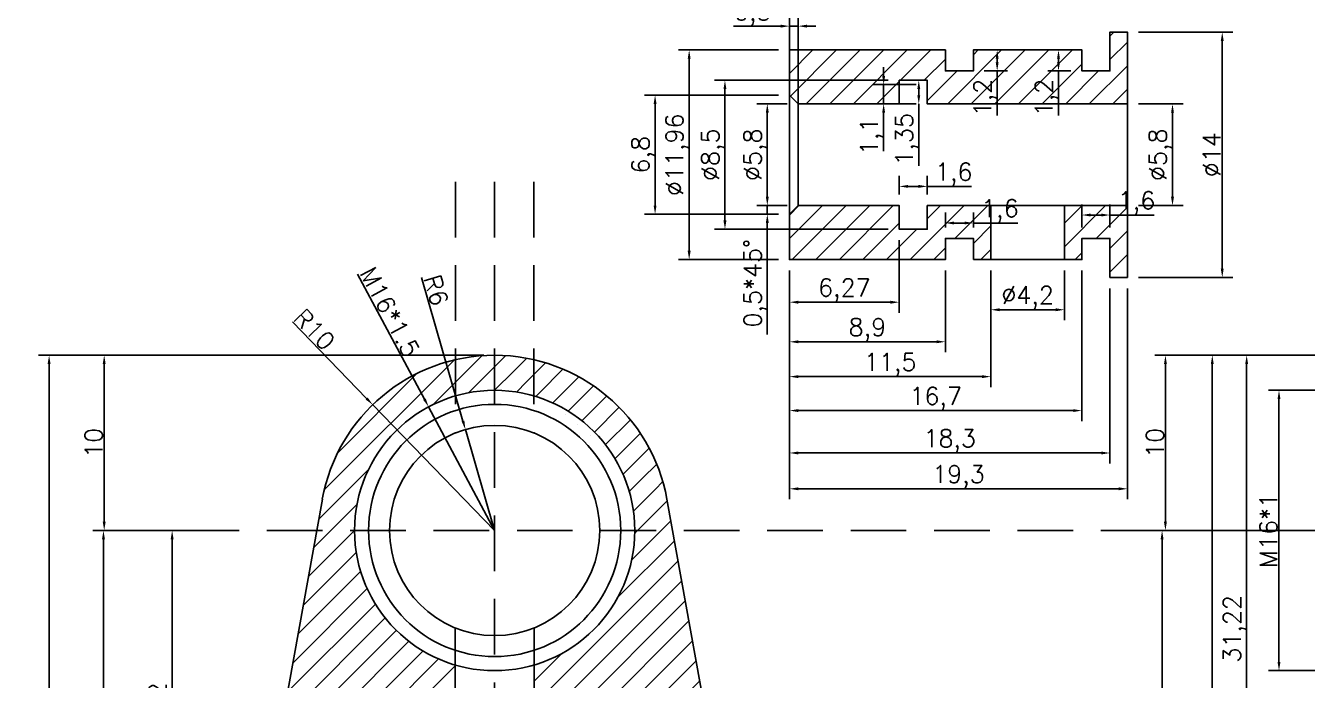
# Model space of a CAD drawing. Header units: millimetres. Extents: x 6817 to 10425, y -2870 to -164.
# Drawn here: x 9613.2 to 9686.4, y -303.3 to -265.9 of the extents above; entities that cross this region are included whole.
import ezdxf

# ---------------------------------------------------------------- set-up
doc = ezdxf.new("R2010")
doc.units = ezdxf.units.MM
doc.linetypes.add('HIDDEN', pattern=[9.525, 6.35, -3.175])
doc.layers.add('图层2', color=108, linetype='Continuous')
doc.styles.get("Standard").update_dxf_attribs({"font": 'txt', "bigfont": 'gbcbig.shx'})
doc.dimstyles.new('ISO-25', dxfattribs={"dimtxt": 1, "dimasz": 0.5, "dimexe": 0.6, "dimexo": 0.625, "dimgap": 0.1, "dimtad": 1, "dimtxsty": 'Standard', "dimcen": 2.5, "dimadec": 0, "dimazin": 0, "dimtfac": 1, "dimtmove": 0, "dimatfit": 3, "dimfxl": 1, "dimarcsym": 0})

# ---------------------------------------------------------------- blocks, each defined once
blk = doc.blocks.new('*D1262')
at = {"layer": 'Defpoints', "color": 0, "linetype": 'ByBlock', "transparency": 16777216}
for p in [(9633.051, -287.535), (9640.015, -294.712)]:
    blk.add_point(p, dxfattribs=at)
at = {"layer": '图层2', "color": 0, "linetype": 'ByBlock', "lineweight": -2, "transparency": 16777216}
for p, q in [((9628.467, -282.812), (9632.703, -287.177)), ((9640.015, -294.712), (9633.051, -287.535))]:
    blk.add_line(p, q, dxfattribs=at)
at = {"layer": '图层2', "color": 0, "linetype": 'ByBlock', "transparency": 16777216}
blk.add_solid([(9632.763, -287.119), (9632.643, -287.235), (9633.051, -287.535)], dxfattribs=at)
at = {"layer": '图层2', "color": 0, "linetype": 'ByBlock', "transparency": 16777216, "insert": (9629.722, -283.243), "char_height": 1, "attachment_point": 5, "rotation": 314.14126}
blk.add_mtext('R10', dxfattribs=at)
blk = doc.blocks.new('*D759')
at = {"layer": 'Defpoints', "color": 0, "linetype": 'ByBlock', "transparency": 16777216}
for p in [(9636.244, -287.656), (9640.015, -294.712)]:
    blk.add_point(p, dxfattribs=at)
at = {"layer": '图层2', "color": 0, "linetype": 'ByBlock', "lineweight": -2, "transparency": 16777216}
for p, q in [((9632.192, -280.077), (9636.008, -287.215)), ((9640.015, -294.712), (9636.244, -287.656))]:
    blk.add_line(p, q, dxfattribs=at)
at = {"layer": '图层2', "color": 0, "linetype": 'ByBlock', "transparency": 16777216}
blk.add_solid([(9636.082, -287.176), (9635.935, -287.255), (9636.244, -287.656)], dxfattribs=at)
at = {"layer": '图层2', "color": 0, "linetype": 'ByBlock', "transparency": 16777216, "insert": (9634.026, -282.234), "char_height": 1, "attachment_point": 5, "rotation": 298.12572}
blk.add_mtext('M16*1.5', dxfattribs=at)
blk = doc.blocks.new('*D1263')
at = {"layer": 'Defpoints', "color": 0, "linetype": 'ByBlock', "transparency": 16777216}
for p in [(9638.345, -288.949), (9640.015, -294.712)]:
    blk.add_point(p, dxfattribs=at)
at = {"layer": '图层2', "color": 0, "linetype": 'ByBlock', "lineweight": -2, "transparency": 16777216}
for p, q in [((9635.831, -280.274), (9638.206, -288.469)), ((9640.015, -294.712), (9638.345, -288.949))]:
    blk.add_line(p, q, dxfattribs=at)
at = {"layer": '图层2', "color": 0, "linetype": 'ByBlock', "transparency": 16777216}
blk.add_solid([(9638.286, -288.445), (9638.126, -288.492), (9638.345, -288.949)], dxfattribs=at)
at = {"layer": '图层2', "color": 0, "linetype": 'ByBlock', "transparency": 16777216, "insert": (9636.667, -281.004), "char_height": 1, "attachment_point": 5, "rotation": 286.16298}
blk.add_mtext('R6', dxfattribs=at)
blk = doc.blocks.new('*D1268')
at = {"layer": 'Defpoints', "color": 0, "linetype": 'ByBlock', "transparency": 16777216}
for p in [(9621.599, -294.712), (9626.015, -294.712), (9626.015, -315.936)]:
    blk.add_point(p, dxfattribs=at)
at = {"layer": '图层2', "color": 0, "linetype": 'ByBlock', "lineweight": -2, "transparency": 16777216}
for p, q in [((9625.39, -294.712), (9620.999, -294.712)), ((9621.599, -315.436), (9621.599, -295.212)), ((9625.39, -315.936), (9620.999, -315.936))]:
    blk.add_line(p, q, dxfattribs=at)
at = {"layer": '图层2', "color": 0, "linetype": 'ByBlock', "transparency": 16777216}
for points in [[(9621.515, -295.212), (9621.682, -295.212), (9621.599, -294.712)], [(9621.515, -315.436), (9621.682, -315.436), (9621.599, -315.936)]]:
    blk.add_solid(points, dxfattribs=at)
at = {"layer": '图层2', "color": 0, "linetype": 'ByBlock', "transparency": 16777216, "insert": (9620.915, -305.324), "char_height": 1, "attachment_point": 5, "rotation": 90}
blk.add_mtext('21,22', dxfattribs=at)
blk = doc.blocks.new('*D761')
at = {"layer": 'Defpoints', "color": 0, "linetype": 'ByBlock', "transparency": 16777216}
for p in [(9625.39, -294.712), (9617.676, -334.936), (9625.39, -334.936)]:
    blk.add_point(p, dxfattribs=at)
at = {"layer": '图层2', "color": 0, "linetype": 'ByBlock', "lineweight": -2, "transparency": 16777216}
for p, q in [((9624.765, -294.712), (9617.076, -294.712)), ((9617.676, -295.212), (9617.676, -334.436)), ((9624.765, -334.936), (9617.076, -334.936))]:
    blk.add_line(p, q, dxfattribs=at)
at = {"layer": '图层2', "color": 0, "linetype": 'ByBlock', "transparency": 16777216}
for points in [[(9617.593, -295.212), (9617.759, -295.212), (9617.676, -294.712)], [(9617.593, -334.436), (9617.759, -334.436), (9617.676, -334.936)]]:
    blk.add_solid(points, dxfattribs=at)
at = {"layer": '图层2', "color": 0, "linetype": 'ByBlock', "transparency": 16777216, "insert": (9616.993, -314.824), "char_height": 1, "attachment_point": 5, "rotation": 90}
blk.add_mtext('40,22', dxfattribs=at)
blk = doc.blocks.new('*D1270')
at = {"layer": 'Defpoints', "color": 0, "linetype": 'ByBlock', "transparency": 16777216}
for p in [(9640.015, -284.712), (9617.718, -294.712), (9624.765, -294.712)]:
    blk.add_point(p, dxfattribs=at)
at = {"layer": '图层2', "color": 0, "linetype": 'ByBlock', "lineweight": -2, "transparency": 16777216}
for p, q in [((9639.39, -284.712), (9617.118, -284.712)), ((9617.718, -285.212), (9617.718, -294.212)), ((9624.14, -294.712), (9617.118, -294.712))]:
    blk.add_line(p, q, dxfattribs=at)
at = {"layer": '图层2', "color": 0, "linetype": 'ByBlock', "transparency": 16777216}
for points in [[(9617.634, -285.212), (9617.801, -285.212), (9617.718, -284.712)], [(9617.634, -294.212), (9617.801, -294.212), (9617.718, -294.712)]]:
    blk.add_solid(points, dxfattribs=at)
at = {"layer": '图层2', "color": 0, "linetype": 'ByBlock', "transparency": 16777216, "insert": (9617.118, -289.712), "char_height": 1, "attachment_point": 5, "rotation": 90}
blk.add_mtext('10', dxfattribs=at)
blk = doc.blocks.new('*D764')
at = {"layer": 'Defpoints', "color": 0, "linetype": 'ByBlock'}
for p in [(9689.545, -286.712), (9684.803, -302.712), (9688.645, -302.712)]:
    blk.add_point(p, dxfattribs=at)
at = {"layer": '图层2', "color": 0, "linetype": 'ByBlock', "lineweight": -2}
for p, q in [((9688.92, -286.712), (9684.203, -286.712)), ((9684.803, -287.212), (9684.803, -302.212)), ((9688.02, -302.712), (9684.203, -302.712))]:
    blk.add_line(p, q, dxfattribs=at)
at = {"layer": '图层2', "color": 0, "linetype": 'ByBlock'}
for points in [[(9684.72, -287.212), (9684.886, -287.212), (9684.803, -286.712)], [(9684.72, -302.212), (9684.886, -302.212), (9684.803, -302.712)]]:
    blk.add_solid(points, dxfattribs=at)
at = {"layer": '图层2', "color": 0, "linetype": 'ByBlock', "insert": (9684.203, -294.712), "char_height": 1, "attachment_point": 5, "rotation": 90}
blk.add_mtext('M16*1', dxfattribs=at)
blk = doc.blocks.new('*D1276')
at = {"layer": 'Defpoints', "color": 0, "linetype": 'ByBlock'}
for p in [(9689.545, -284.712), (9678.319, -294.712), (9687.89, -294.712)]:
    blk.add_point(p, dxfattribs=at)
at = {"layer": '图层2', "color": 0, "linetype": 'ByBlock', "lineweight": -2}
for p, q in [((9688.92, -284.712), (9677.719, -284.712)), ((9678.319, -285.212), (9678.319, -294.212)), ((9687.265, -294.712), (9677.719, -294.712))]:
    blk.add_line(p, q, dxfattribs=at)
at = {"layer": '图层2', "color": 0, "linetype": 'ByBlock'}
for points in [[(9678.235, -285.212), (9678.402, -285.212), (9678.319, -284.712)], [(9678.235, -294.212), (9678.402, -294.212), (9678.319, -294.712)]]:
    blk.add_solid(points, dxfattribs=at)
at = {"layer": '图层2', "color": 0, "linetype": 'ByBlock', "insert": (9677.719, -289.712), "char_height": 1, "attachment_point": 5, "rotation": 90}
blk.add_mtext('10', dxfattribs=at)
blk = doc.blocks.new('*D765')
at = {"layer": 'Defpoints', "color": 0, "linetype": 'ByBlock'}
for p in [(9689.545, -284.712), (9682.957, -315.936), (9691.12, -315.936)]:
    blk.add_point(p, dxfattribs=at)
at = {"layer": '图层2', "color": 0, "linetype": 'ByBlock', "lineweight": -2}
for p, q in [((9688.92, -284.712), (9682.357, -284.712)), ((9682.957, -285.212), (9682.957, -315.436)), ((9690.495, -315.936), (9682.357, -315.936))]:
    blk.add_line(p, q, dxfattribs=at)
at = {"layer": '图层2', "color": 0, "linetype": 'ByBlock'}
for points in [[(9682.874, -285.212), (9683.04, -285.212), (9682.957, -284.712)], [(9682.874, -315.436), (9683.04, -315.436), (9682.957, -315.936)]]:
    blk.add_solid(points, dxfattribs=at)
at = {"layer": '图层2', "color": 0, "linetype": 'ByBlock', "insert": (9682.274, -300.324), "char_height": 1, "attachment_point": 5, "rotation": 90}
blk.add_mtext('31,22', dxfattribs=at)
blk = doc.blocks.new('*D1277')
at = {"layer": 'Defpoints', "color": 0, "linetype": 'ByBlock'}
for p in [(9678.751, -294.712), (9678.126, -334.936), (9681.561, -334.936)]:
    blk.add_point(p, dxfattribs=at)
at = {"layer": '图层2', "color": 0, "linetype": 'ByBlock', "lineweight": -2}
for p, q in [((9678.126, -294.712), (9677.526, -294.712)), ((9678.126, -295.212), (9678.126, -334.436)), ((9680.936, -334.936), (9677.526, -334.936))]:
    blk.add_line(p, q, dxfattribs=at)
at = {"layer": '图层2', "color": 0, "linetype": 'ByBlock'}
for points in [[(9678.043, -295.212), (9678.21, -295.212), (9678.126, -294.712)], [(9678.043, -334.436), (9678.21, -334.436), (9678.126, -334.936)]]:
    blk.add_solid(points, dxfattribs=at)
at = {"layer": '图层2', "color": 0, "linetype": 'ByBlock', "insert": (9677.443, -314.824), "char_height": 1, "attachment_point": 5, "rotation": 90}
blk.add_mtext('40,22', dxfattribs=at)
blk = doc.blocks.new('*D1773')
at = {"layer": 'Defpoints', "color": 0, "linetype": 'ByBlock'}
for p in [(9657.351, -270.366), (9655.584, -276.166), (9657.351, -276.166)]:
    blk.add_point(p, dxfattribs=at)
at = {"layer": '图层2', "color": 0, "linetype": 'ByBlock', "lineweight": -2}
for p, q in [((9656.726, -270.366), (9654.984, -270.366)), ((9655.584, -270.866), (9655.584, -275.666)), ((9656.726, -276.166), (9654.984, -276.166))]:
    blk.add_line(p, q, dxfattribs=at)
at = {"layer": '图层2', "color": 0, "linetype": 'ByBlock'}
for points in [[(9655.501, -270.866), (9655.668, -270.866), (9655.584, -270.366)], [(9655.501, -275.666), (9655.668, -275.666), (9655.584, -276.166)]]:
    blk.add_solid(points, dxfattribs=at)
at = {"layer": '图层2', "color": 0, "linetype": 'ByBlock', "insert": (9654.901, -273.266), "char_height": 1, "attachment_point": 5, "rotation": 90}
blk.add_mtext('%%C5,8', dxfattribs=at)
blk = doc.blocks.new('*D1774')
at = {"layer": 'Defpoints', "color": 0, "linetype": 'ByBlock'}
for p in [(9657.351, -276.166), (9655.584, -276.666), (9656.851, -276.666)]:
    blk.add_point(p, dxfattribs=at)
at = {"layer": '图层2', "color": 0, "linetype": 'ByBlock', "lineweight": -2}
for p, q in [((9655.584, -275.666), (9655.584, -275.166)), ((9656.726, -276.166), (9654.984, -276.166)), ((9655.584, -276.166), (9655.584, -276.666)), ((9656.226, -276.666), (9654.984, -276.666)), ((9655.584, -277.166), (9655.584, -283.533))]:
    blk.add_line(p, q, dxfattribs=at)
at = {"layer": '图层2', "color": 0, "linetype": 'ByBlock'}
for points in [[(9655.501, -275.666), (9655.668, -275.666), (9655.584, -276.166)], [(9655.501, -277.166), (9655.668, -277.166), (9655.584, -276.666)]]:
    blk.add_solid(points, dxfattribs=at)
at = {"layer": '图层2', "color": 0, "linetype": 'ByBlock', "insert": (9654.901, -280.6), "char_height": 1, "attachment_point": 5, "rotation": 90}
blk.add_mtext('0,5*45%%D', dxfattribs=at)
blk = doc.blocks.new('*D1775')
at = {"layer": 'Defpoints', "color": 0, "linetype": 'ByBlock'}
for p in [(9656.851, -267.286), (9651.122, -279.246), (9656.851, -279.246)]:
    blk.add_point(p, dxfattribs=at)
at = {"layer": '图层2', "color": 0, "linetype": 'ByBlock', "lineweight": -2}
for p, q in [((9656.226, -267.286), (9650.522, -267.286)), ((9651.122, -267.786), (9651.122, -278.746)), ((9656.226, -279.246), (9650.522, -279.246))]:
    blk.add_line(p, q, dxfattribs=at)
at = {"layer": '图层2', "color": 0, "linetype": 'ByBlock'}
for points in [[(9651.039, -267.786), (9651.206, -267.786), (9651.122, -267.286)], [(9651.039, -278.746), (9651.206, -278.746), (9651.122, -279.246)]]:
    blk.add_solid(points, dxfattribs=at)
at = {"layer": '图层2', "color": 0, "linetype": 'ByBlock', "insert": (9650.439, -273.266), "char_height": 1, "attachment_point": 5, "rotation": 90}
blk.add_mtext('%%C11,96', dxfattribs=at)
blk = doc.blocks.new('*D1776')
at = {"layer": 'Defpoints', "color": 0, "linetype": 'ByBlock'}
for p in [(9663.117, -269.016), (9653.166, -277.516), (9663.117, -277.516)]:
    blk.add_point(p, dxfattribs=at)
at = {"layer": '图层2', "color": 0, "linetype": 'ByBlock', "lineweight": -2}
for p, q in [((9662.492, -269.016), (9652.566, -269.016)), ((9653.166, -269.516), (9653.166, -277.016)), ((9662.492, -277.516), (9652.566, -277.516))]:
    blk.add_line(p, q, dxfattribs=at)
at = {"layer": '图层2', "color": 0, "linetype": 'ByBlock'}
for points in [[(9653.082, -269.516), (9653.249, -269.516), (9653.166, -269.016)], [(9653.082, -277.016), (9653.249, -277.016), (9653.166, -277.516)]]:
    blk.add_solid(points, dxfattribs=at)
at = {"layer": '图层2', "color": 0, "linetype": 'ByBlock', "insert": (9652.482, -273.266), "char_height": 1, "attachment_point": 5, "rotation": 90}
blk.add_mtext('%%C8,5', dxfattribs=at)
blk = doc.blocks.new('*D1777')
at = {"layer": 'Defpoints', "color": 0, "linetype": 'ByBlock'}
for p in [(9676.151, -270.366), (9676.151, -276.166), (9678.722, -276.166)]:
    blk.add_point(p, dxfattribs=at)
at = {"layer": '图层2', "color": 0, "linetype": 'ByBlock', "lineweight": -2}
for p, q in [((9676.776, -270.366), (9679.322, -270.366)), ((9678.722, -270.866), (9678.722, -275.666)), ((9676.776, -276.166), (9679.322, -276.166))]:
    blk.add_line(p, q, dxfattribs=at)
at = {"layer": '图层2', "color": 0, "linetype": 'ByBlock'}
for points in [[(9678.639, -270.866), (9678.806, -270.866), (9678.722, -270.366)], [(9678.639, -275.666), (9678.806, -275.666), (9678.722, -276.166)]]:
    blk.add_solid(points, dxfattribs=at)
at = {"layer": '图层2', "color": 0, "linetype": 'ByBlock', "insert": (9678.039, -273.266), "char_height": 1, "attachment_point": 5, "rotation": 90}
blk.add_mtext('%%C5,8', dxfattribs=at)
blk = doc.blocks.new('*D1778')
at = {"layer": 'Defpoints', "color": 0, "linetype": 'ByBlock'}
for p in [(9676.151, -266.266), (9676.151, -280.266), (9681.563, -280.266)]:
    blk.add_point(p, dxfattribs=at)
at = {"layer": '图层2', "color": 0, "linetype": 'ByBlock', "lineweight": -2}
for p, q in [((9676.776, -266.266), (9682.163, -266.266)), ((9681.563, -266.766), (9681.563, -279.766)), ((9676.776, -280.266), (9682.163, -280.266))]:
    blk.add_line(p, q, dxfattribs=at)
at = {"layer": '图层2', "color": 0, "linetype": 'ByBlock'}
for points in [[(9681.479, -266.766), (9681.646, -266.766), (9681.563, -266.266)], [(9681.479, -279.766), (9681.646, -279.766), (9681.563, -280.266)]]:
    blk.add_solid(points, dxfattribs=at)
at = {"layer": '图层2', "color": 0, "linetype": 'ByBlock', "insert": (9680.963, -273.266), "char_height": 1, "attachment_point": 5, "rotation": 90}
blk.add_mtext('%%C14', dxfattribs=at)
blk = doc.blocks.new('*D1779')
at = {"layer": 'Defpoints', "color": 0, "linetype": 'ByBlock'}
for p in [(9668.351, -279.246), (9672.551, -279.246), (9672.551, -282.113)]:
    blk.add_point(p, dxfattribs=at)
at = {"layer": '图层2', "color": 0, "linetype": 'ByBlock', "lineweight": -2}
for p, q in [((9668.351, -279.871), (9668.351, -282.713)), ((9672.551, -279.871), (9672.551, -282.713)), ((9668.851, -282.113), (9672.051, -282.113))]:
    blk.add_line(p, q, dxfattribs=at)
at = {"layer": '图层2', "color": 0, "linetype": 'ByBlock'}
for points in [[(9668.851, -282.029), (9668.851, -282.196), (9668.351, -282.113)], [(9672.051, -282.029), (9672.051, -282.196), (9672.551, -282.113)]]:
    blk.add_solid(points, dxfattribs=at)
at = {"layer": '图层2', "color": 0, "linetype": 'ByBlock', "insert": (9670.451, -281.429), "char_height": 1, "attachment_point": 5}
blk.add_mtext('%%C4,2', dxfattribs=at)
blk = doc.blocks.new('*D1770')
at = {"layer": 'Defpoints', "color": 0, "linetype": 'ByBlock'}
for p in [(9663.117, -277.516), (9656.851, -279.246), (9663.117, -281.683)]:
    blk.add_point(p, dxfattribs=at)
at = {"layer": '图层2', "color": 0, "linetype": 'ByBlock', "lineweight": -2}
for p, q in [((9663.117, -278.141), (9663.117, -282.283)), ((9656.851, -279.871), (9656.851, -282.283)), ((9657.351, -281.683), (9662.617, -281.683))]:
    blk.add_line(p, q, dxfattribs=at)
at = {"layer": '图层2', "color": 0, "linetype": 'ByBlock'}
for points in [[(9657.351, -281.6), (9657.351, -281.767), (9656.851, -281.683)], [(9662.617, -281.6), (9662.617, -281.767), (9663.117, -281.683)]]:
    blk.add_solid(points, dxfattribs=at)
at = {"layer": '图层2', "color": 0, "linetype": 'ByBlock', "insert": (9659.984, -281), "char_height": 1, "attachment_point": 5}
blk.add_mtext('6,27', dxfattribs=at)
blk = doc.blocks.new('*D1780')
at = {"layer": 'Defpoints', "color": 0, "linetype": 'ByBlock'}
for p in [(9656.851, -279.246), (9665.751, -279.246), (9665.751, -283.942)]:
    blk.add_point(p, dxfattribs=at)
at = {"layer": '图层2', "color": 0, "linetype": 'ByBlock', "lineweight": -2}
for p, q in [((9656.851, -279.871), (9656.851, -284.542)), ((9665.751, -279.871), (9665.751, -284.542)), ((9657.351, -283.942), (9665.251, -283.942))]:
    blk.add_line(p, q, dxfattribs=at)
at = {"layer": '图层2', "color": 0, "linetype": 'ByBlock'}
for points in [[(9657.351, -283.859), (9657.351, -284.026), (9656.851, -283.942)], [(9665.251, -283.859), (9665.251, -284.026), (9665.751, -283.942)]]:
    blk.add_solid(points, dxfattribs=at)
at = {"layer": '图层2', "color": 0, "linetype": 'ByBlock', "insert": (9661.301, -283.259), "char_height": 1, "attachment_point": 5}
blk.add_mtext('8,9', dxfattribs=at)
blk = doc.blocks.new('*D1771')
at = {"layer": 'Defpoints', "color": 0, "linetype": 'ByBlock'}
for p in [(9656.851, -279.246), (9668.351, -279.246), (9668.351, -285.932)]:
    blk.add_point(p, dxfattribs=at)
at = {"layer": '图层2', "color": 0, "linetype": 'ByBlock', "lineweight": -2}
for p, q in [((9656.851, -279.871), (9656.851, -286.532)), ((9668.351, -279.871), (9668.351, -286.532)), ((9657.351, -285.932), (9667.851, -285.932))]:
    blk.add_line(p, q, dxfattribs=at)
at = {"layer": '图层2', "color": 0, "linetype": 'ByBlock'}
for points in [[(9657.351, -285.849), (9657.351, -286.015), (9656.851, -285.932)], [(9667.851, -285.849), (9667.851, -286.015), (9668.351, -285.932)]]:
    blk.add_solid(points, dxfattribs=at)
at = {"layer": '图层2', "color": 0, "linetype": 'ByBlock', "insert": (9662.601, -285.249), "char_height": 1, "attachment_point": 5}
blk.add_mtext('11,5', dxfattribs=at)
blk = doc.blocks.new('*D1781')
at = {"layer": 'Defpoints', "color": 0, "linetype": 'ByBlock'}
for p in [(9656.851, -279.246), (9673.551, -279.246), (9673.551, -287.868)]:
    blk.add_point(p, dxfattribs=at)
at = {"layer": '图层2', "color": 0, "linetype": 'ByBlock', "lineweight": -2}
for p, q in [((9656.851, -279.871), (9656.851, -288.468)), ((9673.551, -279.871), (9673.551, -288.468)), ((9657.351, -287.868), (9673.051, -287.868))]:
    blk.add_line(p, q, dxfattribs=at)
at = {"layer": '图层2', "color": 0, "linetype": 'ByBlock'}
for points in [[(9657.351, -287.785), (9657.351, -287.952), (9656.851, -287.868)], [(9673.051, -287.785), (9673.051, -287.952), (9673.551, -287.868)]]:
    blk.add_solid(points, dxfattribs=at)
at = {"layer": '图层2', "color": 0, "linetype": 'ByBlock', "insert": (9665.201, -287.185), "char_height": 1, "attachment_point": 5}
blk.add_mtext('16,7', dxfattribs=at)
blk = doc.blocks.new('*D1782')
at = {"layer": 'Defpoints', "color": 0, "linetype": 'ByBlock'}
for p in [(9656.851, -279.246), (9675.151, -280.266), (9675.151, -290.289)]:
    blk.add_point(p, dxfattribs=at)
at = {"layer": '图层2', "color": 0, "linetype": 'ByBlock', "lineweight": -2}
for p, q in [((9656.851, -279.871), (9656.851, -290.889)), ((9675.151, -280.891), (9675.151, -290.889)), ((9657.351, -290.289), (9674.651, -290.289))]:
    blk.add_line(p, q, dxfattribs=at)
at = {"layer": '图层2', "color": 0, "linetype": 'ByBlock'}
for points in [[(9657.351, -290.205), (9657.351, -290.372), (9656.851, -290.289)], [(9674.651, -290.205), (9674.651, -290.372), (9675.151, -290.289)]]:
    blk.add_solid(points, dxfattribs=at)
at = {"layer": '图层2', "color": 0, "linetype": 'ByBlock', "insert": (9666.001, -289.605), "char_height": 1, "attachment_point": 5}
blk.add_mtext('18,3', dxfattribs=at)
blk = doc.blocks.new('*D1772')
at = {"layer": 'Defpoints', "color": 0, "linetype": 'ByBlock'}
for p in [(9656.851, -279.246), (9676.151, -280.266), (9676.151, -292.332)]:
    blk.add_point(p, dxfattribs=at)
at = {"layer": '图层2', "color": 0, "linetype": 'ByBlock', "lineweight": -2}
for p, q in [((9656.851, -279.871), (9656.851, -292.932)), ((9676.151, -280.891), (9676.151, -292.932)), ((9657.351, -292.332), (9675.651, -292.332))]:
    blk.add_line(p, q, dxfattribs=at)
at = {"layer": '图层2', "color": 0, "linetype": 'ByBlock'}
for points in [[(9657.351, -292.249), (9657.351, -292.416), (9656.851, -292.332)], [(9675.651, -292.249), (9675.651, -292.416), (9676.151, -292.332)]]:
    blk.add_solid(points, dxfattribs=at)
at = {"layer": '图层2', "color": 0, "linetype": 'ByBlock', "insert": (9666.501, -291.649), "char_height": 1, "attachment_point": 5}
blk.add_mtext('19,3', dxfattribs=at)
blk = doc.blocks.new('*D1783')
at = {"layer": 'Defpoints', "color": 0, "linetype": 'ByBlock'}
for p in [(9664.717, -275.073), (9663.117, -276.166), (9664.717, -276.166)]:
    blk.add_point(p, dxfattribs=at)
at = {"layer": '图层2', "color": 0, "linetype": 'ByBlock', "lineweight": -2}
for p, q in [((9663.117, -275.541), (9663.117, -274.473)), ((9663.617, -275.073), (9664.217, -275.073)), ((9664.717, -275.541), (9664.717, -274.473)), ((9664.717, -275.073), (9667.25, -275.073))]:
    blk.add_line(p, q, dxfattribs=at)
at = {"layer": '图层2', "color": 0, "linetype": 'ByBlock'}
for points in [[(9663.617, -274.989), (9663.617, -275.156), (9663.117, -275.073)], [(9664.217, -274.989), (9664.217, -275.156), (9664.717, -275.073)]]:
    blk.add_solid(points, dxfattribs=at)
at = {"layer": '图层2', "color": 0, "linetype": 'ByBlock', "insert": (9666.233, -274.389), "char_height": 1, "attachment_point": 5}
blk.add_mtext('1,6', dxfattribs=at)
blk = doc.blocks.new('*D1784')
at = {"layer": 'Defpoints', "color": 0, "linetype": 'ByBlock'}
for p in [(9667.351, -277.163), (9665.751, -278.046), (9667.351, -278.046)]:
    blk.add_point(p, dxfattribs=at)
at = {"layer": '图层2', "color": 0, "linetype": 'ByBlock', "lineweight": -2}
for p, q in [((9665.751, -277.421), (9665.751, -276.563)), ((9667.351, -277.421), (9667.351, -276.563)), ((9666.251, -277.163), (9666.851, -277.163)), ((9667.351, -277.163), (9669.884, -277.163))]:
    blk.add_line(p, q, dxfattribs=at)
at = {"layer": '图层2', "color": 0, "linetype": 'ByBlock'}
for points in [[(9666.251, -277.08), (9666.251, -277.246), (9665.751, -277.163)], [(9666.851, -277.08), (9666.851, -277.246), (9667.351, -277.163)]]:
    blk.add_solid(points, dxfattribs=at)
at = {"layer": '图层2', "color": 0, "linetype": 'ByBlock', "insert": (9668.867, -276.48), "char_height": 1, "attachment_point": 5}
blk.add_mtext('1,6', dxfattribs=at)
blk = doc.blocks.new('*D1785')
at = {"layer": 'Defpoints', "color": 0, "linetype": 'ByBlock'}
for p in [(9675.151, -276.707), (9673.551, -278.046), (9675.151, -278.046)]:
    blk.add_point(p, dxfattribs=at)
at = {"layer": '图层2', "color": 0, "linetype": 'ByBlock', "lineweight": -2}
for p, q in [((9673.551, -277.421), (9673.551, -276.107)), ((9675.151, -277.421), (9675.151, -276.107)), ((9674.051, -276.707), (9674.651, -276.707)), ((9675.151, -276.707), (9677.684, -276.707))]:
    blk.add_line(p, q, dxfattribs=at)
at = {"layer": '图层2', "color": 0, "linetype": 'ByBlock'}
for points in [[(9674.051, -276.624), (9674.051, -276.791), (9673.551, -276.707)], [(9674.651, -276.624), (9674.651, -276.791), (9675.151, -276.707)]]:
    blk.add_solid(points, dxfattribs=at)
at = {"layer": '图层2', "color": 0, "linetype": 'ByBlock', "insert": (9676.667, -276.024), "char_height": 1, "attachment_point": 5}
blk.add_mtext('1,6', dxfattribs=at)
blk = doc.blocks.new('*D1786')
at = {"layer": 'Defpoints', "color": 0, "linetype": 'ByBlock'}
for p in [(9673.551, -267.286), (9672.212, -268.486), (9673.551, -268.486)]:
    blk.add_point(p, dxfattribs=at)
at = {"layer": '图层2', "color": 0, "linetype": 'ByBlock', "lineweight": -2}
for p, q in [((9672.926, -267.286), (9671.612, -267.286)), ((9672.212, -267.786), (9672.212, -267.986)), ((9672.926, -268.486), (9671.612, -268.486)), ((9672.212, -268.486), (9672.212, -271.02))]:
    blk.add_line(p, q, dxfattribs=at)
at = {"layer": '图层2', "color": 0, "linetype": 'ByBlock'}
for points in [[(9672.129, -267.786), (9672.296, -267.786), (9672.212, -267.286)], [(9672.129, -267.986), (9672.296, -267.986), (9672.212, -268.486)]]:
    blk.add_solid(points, dxfattribs=at)
at = {"layer": '图层2', "color": 0, "linetype": 'ByBlock', "insert": (9671.529, -270.003), "char_height": 1, "attachment_point": 5, "rotation": 90}
blk.add_mtext('1,2', dxfattribs=at)
blk = doc.blocks.new('*D1787')
at = {"layer": 'Defpoints', "color": 0, "linetype": 'ByBlock'}
for p in [(9664.717, -269.266), (9662.228, -270.366), (9664.717, -270.366)]:
    blk.add_point(p, dxfattribs=at)
at = {"layer": '图层2', "color": 0, "linetype": 'ByBlock', "lineweight": -2}
for p, q in [((9662.228, -268.766), (9662.228, -268.266)), ((9664.092, -269.266), (9661.628, -269.266)), ((9662.228, -269.266), (9662.228, -270.366)), ((9664.092, -270.366), (9661.628, -270.366)), ((9662.228, -270.866), (9662.228, -273.066))]:
    blk.add_line(p, q, dxfattribs=at)
at = {"layer": '图层2', "color": 0, "linetype": 'ByBlock'}
for points in [[(9662.144, -268.766), (9662.311, -268.766), (9662.228, -269.266)], [(9662.144, -270.866), (9662.311, -270.866), (9662.228, -270.366)]]:
    blk.add_solid(points, dxfattribs=at)
at = {"layer": '图层2', "color": 0, "linetype": 'ByBlock', "insert": (9661.544, -272.216), "char_height": 1, "attachment_point": 5, "rotation": 90}
blk.add_mtext('1,1', dxfattribs=at)
blk = doc.blocks.new('*D1788')
at = {"layer": 'Defpoints', "color": 0, "linetype": 'ByBlock'}
for p in [(9667.351, -267.286), (9667.351, -268.486), (9668.709, -268.486)]:
    blk.add_point(p, dxfattribs=at)
at = {"layer": '图层2', "color": 0, "linetype": 'ByBlock', "lineweight": -2}
for p, q in [((9667.976, -267.286), (9669.309, -267.286)), ((9668.709, -267.786), (9668.709, -267.986)), ((9667.976, -268.486), (9669.309, -268.486)), ((9668.709, -268.486), (9668.709, -271.02))]:
    blk.add_line(p, q, dxfattribs=at)
at = {"layer": '图层2', "color": 0, "linetype": 'ByBlock'}
for points in [[(9668.626, -267.786), (9668.792, -267.786), (9668.709, -267.286)], [(9668.626, -267.986), (9668.792, -267.986), (9668.709, -268.486)]]:
    blk.add_solid(points, dxfattribs=at)
at = {"layer": '图层2', "color": 0, "linetype": 'ByBlock', "insert": (9668.026, -270.003), "char_height": 1, "attachment_point": 5, "rotation": 90}
blk.add_mtext('1,2', dxfattribs=at)
blk = doc.blocks.new('*D1789')
at = {"layer": 'Defpoints', "color": 0, "linetype": 'ByBlock'}
for p in [(9656.851, -265.926), (9656.851, -276.166), (9657.351, -276.166)]:
    blk.add_point(p, dxfattribs=at)
at = {"layer": '图层2', "color": 0, "linetype": 'ByBlock', "lineweight": -2}
for p, q in [((9656.851, -275.541), (9656.851, -265.326)), ((9657.351, -275.541), (9657.351, -265.326)), ((9656.351, -265.926), (9653.651, -265.926)), ((9657.351, -265.926), (9656.851, -265.926)), ((9657.851, -265.926), (9658.351, -265.926))]:
    blk.add_line(p, q, dxfattribs=at)
at = {"layer": '图层2', "color": 0, "linetype": 'ByBlock'}
for points in [[(9656.351, -265.843), (9656.351, -266.01), (9656.851, -265.926)], [(9657.851, -265.843), (9657.851, -266.01), (9657.351, -265.926)]]:
    blk.add_solid(points, dxfattribs=at)
at = {"layer": '图层2', "color": 0, "linetype": 'ByBlock', "insert": (9654.751, -265.243), "char_height": 1, "attachment_point": 5}
blk.add_mtext('0,5', dxfattribs=at)
blk = doc.blocks.new('*D1790')
at = {"layer": 'Defpoints', "color": 0, "linetype": 'ByBlock'}
for p in [(9649.176, -269.866), (9656.851, -269.866), (9656.851, -276.666)]:
    blk.add_point(p, dxfattribs=at)
at = {"layer": '图层2', "color": 0, "linetype": 'ByBlock', "lineweight": -2}
for p, q in [((9656.226, -269.866), (9648.576, -269.866)), ((9649.176, -276.166), (9649.176, -270.366)), ((9656.226, -276.666), (9648.576, -276.666))]:
    blk.add_line(p, q, dxfattribs=at)
at = {"layer": '图层2', "color": 0, "linetype": 'ByBlock'}
for points in [[(9649.093, -270.366), (9649.259, -270.366), (9649.176, -269.866)], [(9649.093, -276.166), (9649.259, -276.166), (9649.176, -276.666)]]:
    blk.add_solid(points, dxfattribs=at)
at = {"layer": '图层2', "color": 0, "linetype": 'ByBlock', "insert": (9648.493, -273.266), "char_height": 1, "attachment_point": 5, "rotation": 90}
blk.add_mtext('6,8', dxfattribs=at)
blk = doc.blocks.new('*D1791')
at = {"layer": 'Defpoints', "color": 0, "linetype": 'ByBlock'}
for p in [(9664.717, -269.016), (9664.234, -270.366), (9664.717, -270.366)]:
    blk.add_point(p, dxfattribs=at)
at = {"layer": '图层2', "color": 0, "linetype": 'ByBlock', "lineweight": -2}
for p, q in [((9664.092, -269.016), (9663.634, -269.016)), ((9664.234, -269.516), (9664.234, -269.866)), ((9664.092, -270.366), (9663.634, -270.366)), ((9664.234, -270.366), (9664.234, -273.9))]:
    blk.add_line(p, q, dxfattribs=at)
at = {"layer": '图层2', "color": 0, "linetype": 'ByBlock'}
for points in [[(9664.151, -269.516), (9664.317, -269.516), (9664.234, -269.016)], [(9664.151, -269.866), (9664.317, -269.866), (9664.234, -270.366)]]:
    blk.add_solid(points, dxfattribs=at)
at = {"layer": '图层2', "color": 0, "linetype": 'ByBlock', "insert": (9663.551, -272.383), "char_height": 1, "attachment_point": 5, "rotation": 90}
blk.add_mtext('1,35', dxfattribs=at)
blk = doc.blocks.new('*D1812')
at = {"layer": 'Defpoints', "color": 0, "linetype": 'ByBlock'}
for p in [(9614.572, -284.712), (9640.015, -284.712), (9640.015, -360.423)]:
    blk.add_point(p, dxfattribs=at)
at = {"layer": '图层2', "color": 0, "linetype": 'ByBlock', "lineweight": -2}
for p, q in [((9639.39, -284.712), (9613.972, -284.712)), ((9614.572, -359.923), (9614.572, -285.212)), ((9639.39, -360.423), (9613.972, -360.423))]:
    blk.add_line(p, q, dxfattribs=at)
at = {"layer": '图层2', "color": 0, "linetype": 'ByBlock'}
for points in [[(9614.488, -285.212), (9614.655, -285.212), (9614.572, -284.712)], [(9614.488, -359.923), (9614.655, -359.923), (9614.572, -360.423)]]:
    blk.add_solid(points, dxfattribs=at)
at = {"layer": '图层2', "color": 0, "linetype": 'ByBlock', "insert": (9613.888, -322.567), "char_height": 1, "attachment_point": 5, "rotation": 90}
blk.add_mtext('75,71', dxfattribs=at)
blk = doc.blocks.new('*D1813')
at = {"layer": 'Defpoints', "color": 0, "linetype": 'ByBlock'}
for p in [(9689.545, -284.712), (9680.995, -360.423), (9689.545, -360.423)]:
    blk.add_point(p, dxfattribs=at)
at = {"layer": '图层2', "color": 0, "linetype": 'ByBlock', "lineweight": -2}
for p, q in [((9688.92, -284.712), (9680.395, -284.712)), ((9680.995, -285.212), (9680.995, -359.923)), ((9688.92, -360.423), (9680.395, -360.423))]:
    blk.add_line(p, q, dxfattribs=at)
at = {"layer": '图层2', "color": 0, "linetype": 'ByBlock'}
for points in [[(9680.911, -285.212), (9681.078, -285.212), (9680.995, -284.712)], [(9680.911, -359.923), (9681.078, -359.923), (9680.995, -360.423)]]:
    blk.add_solid(points, dxfattribs=at)
at = {"layer": '图层2', "color": 0, "linetype": 'ByBlock', "insert": (9680.311, -322.567), "char_height": 1, "attachment_point": 5, "rotation": 90}
blk.add_mtext('75,71', dxfattribs=at)

msp = doc.modelspace()

# ---------------------------------------------------------------- hatches: boundary and pattern name
at = {"layer": '图层2', "linetype": 'ByBlock'}
h = msp.add_hatch(dxfattribs=at)
h.set_pattern_fill('ANSI31', color=4, scale=0.3)
h.set_pattern_definition([(45, (8305.2239, 1411.9311), (-0.6735192, 0.6735192), [])])
h.paths.add_polyline_path([(9663.117, -277.516), (9663.117, -276.166), (9657.351, -276.166), (9656.851, -276.666), (9656.851, -279.246), (9665.751, -279.246), (9665.751, -278.046), (9667.351, -278.046), (9667.351, -279.246), (9668.351, -279.246), (9668.351, -276.166), (9664.717, -276.166), (9664.717, -277.516)])
h.paths.add_polyline_path([(9672.551, -276.166), (9672.551, -279.246), (9673.551, -279.246), (9673.551, -278.046), (9675.151, -278.046), (9675.151, -280.266), (9676.151, -280.266), (9676.151, -276.166)])
h.paths.add_polyline_path([(9656.851, -269.866), (9657.351, -270.366), (9663.117, -270.366), (9663.117, -269.016), (9664.717, -269.016), (9664.717, -270.366), (9676.151, -270.366), (9676.151, -266.266), (9675.151, -266.266), (9675.151, -268.486), (9673.551, -268.486), (9673.551, -267.286), (9667.351, -267.286), (9667.351, -268.486), (9665.751, -268.486), (9665.751, -267.286), (9656.851, -267.286)])
h = msp.add_hatch(dxfattribs=at)
h.set_pattern_fill('ANSI31', color=4, scale=0.3)
h.set_pattern_definition([(45, (8246.2446, 256.5624), (-0.6735192, 0.6735192), [])])
edge = h.paths.add_edge_path()
edge.add_arc((9640.015, -294.712), 8, 286.2602, 360)
edge.add_line((9648.015, -294.712), (9650.177, -294.712))
edge.add_line((9650.177, -294.712), (9654.015, -315.936))
edge.add_line((9654.015, -315.936), (9654.015, -334.936))
edge.add_line((9654.015, -334.936), (9650.015, -334.936))
edge.add_arc((9640.015, -334.936), 10, 360, 437.05592)
edge.add_line((9642.255, -325.191), (9642.255, -302.392))
edge = h.paths.add_edge_path()
edge.add_line((9650.015, -334.936), (9654.015, -334.936))
edge.add_line((9654.015, -334.936), (9654.015, -353.936))
edge.add_line((9654.015, -353.936), (9643.015, -353.936))
edge.add_line((9643.015, -353.936), (9643.015, -344.476))
edge.add_arc((9640.015, -334.936), 10, 287.4576, 360)
edge = h.paths.add_edge_path()
edge.add_line((9626.015, -334.936), (9630.015, -334.936))
edge.add_arc((9640.015, -334.936), 10, 540, 612.5424)
edge.add_line((9637.015, -344.476), (9637.015, -353.936))
edge.add_line((9637.015, -353.936), (9626.015, -353.936))
edge.add_line((9626.015, -353.936), (9626.015, -334.936))
edge = h.paths.add_edge_path()
edge.add_line((9626.015, -315.936), (9629.853, -294.712))
edge.add_line((9629.853, -294.712), (9632.015, -294.712))
edge.add_arc((9639.945, -294.734), 7.93, 539.83557, 614.12024)
edge.add_line((9637.775, -302.362), (9637.775, -325.254))
edge.add_arc((9639.877, -334.889), 9.862, 462.30395, 540.27523)
edge.add_line((9630.015, -334.936), (9626.015, -334.936))
edge.add_line((9626.015, -334.936), (9626.015, -315.936))
edge = h.paths.add_edge_path()
edge.add_line((9640.015, -284.712), (9640.015, -286.712))
edge.add_arc((9640.015, -294.712), 8, 450, 540)
edge.add_line((9632.015, -294.712), (9629.853, -294.712))
edge.add_line((9629.853, -294.712), (9630.175, -292.932))
edge.add_arc((9640.015, -294.712), 10, 450, 529.75057, ccw=False)
edge = h.paths.add_edge_path()
edge.add_arc((9640.015, -294.712), 10, 370.24943, 450, ccw=False)
edge.add_line((9649.856, -292.932), (9650.177, -294.712))
edge.add_line((9650.177, -294.712), (9648.015, -294.712))
edge.add_arc((9640.015, -294.712), 8, 360, 450)
edge.add_line((9640.015, -286.712), (9640.015, -284.712))

# ---------------------------------------------------------------- linework, layer by layer
at = {"layer": '图层2', "color": 1, "linetype": 'ByBlock'}
for p, q in [((9656.851, -269.866), (9657.351, -270.366)), ((9657.351, -270.366), (9657.351, -276.166)), ((9656.851, -276.666), (9657.351, -276.166)), ((9668.351, -276.166), (9668.351, -279.246)), ((9672.551, -276.166), (9672.551, -279.246)), ((9637.765, -300.278), (9637.765, -325.191)), ((9642.265, -300.278), (9642.265, -325.191))]:
    msp.add_line(p, q, dxfattribs=at)
at = {"layer": '图层2', "color": 3, "linetype": 'HIDDEN', "ltscale": 0.5}
for p, q in [((9637.775, -274.806), (9637.775, -289.146)), ((9640.015, -274.806), (9640.015, -369.797)), ((9642.255, -274.806), (9642.255, -289.146)), ((9877.832, -294.712), (9617.028, -294.712))]:
    msp.add_line(p, q, dxfattribs=at)
at = {"layer": '图层2', "color": 2, "linetype": 'ByBlock'}
for p, q in [((9630.175, -292.932), (9626.015, -315.936)), ((9649.856, -292.932), (9654.015, -315.936))]:
    msp.add_line(p, q, dxfattribs=at)
at = {"layer": '图层2', "color": 1, "linetype": 'ByBlock'}
msp.add_lwpolyline([(9667.351, -279.246), (9673.551, -279.246), (9673.551, -278.046), (9675.151, -278.046), (9675.151, -280.266), (9676.151, -280.266), (9676.151, -266.266), (9675.151, -266.266), (9675.151, -268.486), (9673.551, -268.486), (9673.551, -267.286), (9667.351, -267.286), (9667.351, -268.486), (9665.751, -268.486), (9665.751, -267.286), (9656.851, -267.286), (9656.851, -279.246), (9665.751, -279.246), (9665.751, -278.046), (9667.351, -278.046)], close=True, dxfattribs=at)
for points in [[(9676.151, -270.366), (9664.717, -270.366), (9664.717, -269.016), (9663.117, -269.016), (9663.117, -270.366), (9657.351, -270.366)], [(9676.151, -276.166), (9664.717, -276.166), (9664.717, -277.516), (9663.117, -277.516), (9663.117, -276.166), (9657.351, -276.166)]]:
    msp.add_lwpolyline(points, dxfattribs=at)
at = {"layer": '图层2', "color": 2, "linetype": 'ByBlock'}
for radius in [8, 6]:
    msp.add_circle((9640.015, -294.712), radius, dxfattribs=at)
at = {"layer": '图层2', "color": 4, "linetype": 'ByBlock'}
msp.add_circle((9640.015, -294.712), 7.2, dxfattribs=at)
at = {"layer": '图层2', "color": 2, "linetype": 'ByBlock'}
msp.add_arc((9640.015, -294.712), 10, 10.24943, 169.75057, dxfattribs=at)

# ---------------------------------------------------------------- dimensions: what is measured, and where the dimension line sits
at = {"layer": '图层2', "color": 1, "linetype": 'ByBlock'}
dim = msp.add_linear_dim(base=(9656.851, -265.926), p1=(9657.351, -276.166), p2=(9656.851, -276.166), dimstyle='ISO-25', dxfattribs=at)
dim.commit()
dim.dimension.update_dxf_attribs({"geometry": '*D1789', "text_midpoint": (9654.751, -265.243)})
at = {"layer": '图层2', "color": 2, "linetype": 'ByBlock'}
for base, p1, p2, text, picture, middle in [((9681.563, -280.266), (9676.151, -266.266), (9676.151, -280.266), '%%C<>', '*D1778', (9680.963, -273.266)), ((9651.122, -279.246), (9656.851, -267.286), (9656.851, -279.246), '%%C<>', '*D1775', (9650.439, -273.266)), ((9653.166, -277.516), (9663.117, -269.016), (9663.117, -277.516), '%%C<>', '*D1776', (9652.482, -273.266)), ((9655.584, -276.166), (9657.351, -270.366), (9657.351, -276.166), '%%C<>', '*D1773', (9654.901, -273.266)), ((9678.722, -276.166), (9676.151, -270.366), (9676.151, -276.166), '%%C<>', '*D1777', (9678.039, -273.266)), ((9655.584, -276.666), (9657.351, -276.166), (9656.851, -276.666), '<>*45%%D', '*D1774', (9654.901, -280.6))]:
    dim = msp.add_linear_dim(base=base, p1=p1, p2=p2, angle=90, text=text, dimstyle='ISO-25', dxfattribs=at)
    dim.commit()
    dim.dimension.update_dxf_attribs({"geometry": picture, "text_midpoint": middle})
for base, p1, p2, picture, middle in [((9668.709, -268.486), (9667.351, -267.286), (9667.351, -268.486), '*D1788', (9668.026, -270.003)), ((9672.212, -268.486), (9673.551, -267.286), (9673.551, -268.486), '*D1786', (9671.529, -270.003)), ((9662.228, -270.366), (9664.717, -269.266), (9664.717, -270.366), '*D1787', (9661.544, -272.216))]:
    dim = msp.add_linear_dim(base=base, p1=p1, p2=p2, angle=90, dimstyle='ISO-25', dxfattribs=at)
    dim.commit()
    dim.dimension.update_dxf_attribs({"geometry": picture, "text_midpoint": middle})
at = {"layer": '图层2', "color": 1, "linetype": 'ByBlock'}
for base, p1, p2, picture, middle in [((9664.234, -270.366), (9664.717, -269.016), (9664.717, -270.366), '*D1791', (9663.551, -272.383)), ((9649.176, -269.866), (9656.851, -276.666), (9656.851, -269.866), '*D1790', (9648.493, -273.266)), ((9614.572, -284.712), (9640.015, -360.423), (9640.015, -284.712), '*D1812', (9613.888, -322.567)), ((9678.319, -294.712), (9689.545, -284.712), (9687.89, -294.712), '*D1276', (9677.719, -289.712)), ((9680.995, -360.423), (9689.545, -284.712), (9689.545, -360.423), '*D1813', (9680.311, -322.567)), ((9682.957, -315.936), (9689.545, -284.712), (9691.12, -315.936), '*D765', (9682.274, -300.324)), ((9678.126, -334.936), (9678.751, -294.712), (9681.561, -334.936), '*D1277', (9677.443, -314.824))]:
    dim = msp.add_linear_dim(base=base, p1=p1, p2=p2, angle=90, dimstyle='ISO-25', dxfattribs=at)
    dim.commit()
    dim.dimension.update_dxf_attribs({"geometry": picture, "text_midpoint": middle})
at = {"layer": '图层2', "color": 2, "linetype": 'ByBlock'}
for base, p1, p2, picture, middle in [((9664.717, -275.073), (9663.117, -276.166), (9664.717, -276.166), '*D1783', (9666.233, -274.389)), ((9667.351, -277.163), (9665.751, -278.046), (9667.351, -278.046), '*D1784', (9668.867, -276.48)), ((9675.151, -276.707), (9673.551, -278.046), (9675.151, -278.046), '*D1785', (9676.667, -276.024)), ((9663.117, -281.683), (9656.851, -279.246), (9663.117, -277.516), '*D1770', (9659.984, -281)), ((9665.751, -283.942), (9656.851, -279.246), (9665.751, -279.246), '*D1780', (9661.301, -283.259)), ((9668.351, -285.932), (9656.851, -279.246), (9668.351, -279.246), '*D1771', (9662.601, -285.249)), ((9673.551, -287.868), (9656.851, -279.246), (9673.551, -279.246), '*D1781', (9665.201, -287.185)), ((9675.151, -290.289), (9656.851, -279.246), (9675.151, -280.266), '*D1782', (9666.001, -289.605)), ((9676.151, -292.332), (9656.851, -279.246), (9676.151, -280.266), '*D1772', (9666.501, -291.649))]:
    dim = msp.add_linear_dim(base=base, p1=p1, p2=p2, dimstyle='ISO-25', dxfattribs=at)
    dim.commit()
    dim.dimension.update_dxf_attribs({"geometry": picture, "text_midpoint": middle})
dim = msp.add_linear_dim(base=(9672.551, -282.113), p1=(9668.351, -279.246), p2=(9672.551, -279.246), text='%%C<>', dimstyle='ISO-25', dxfattribs=at)
dim.commit()
dim.dimension.update_dxf_attribs({"geometry": '*D1779', "text_midpoint": (9670.451, -281.429)})
at = {"layer": '图层2', "color": 6, "linetype": 'ByBlock'}
dim = msp.add_radius_dim(center=(9640.015, -294.712), mpoint=(9636.244, -287.656), text='M16*1.5', dimstyle='ISO-25', dxfattribs=at)
dim.commit()
dim.dimension.update_dxf_attribs({"geometry": '*D759', "text_midpoint": (9633.497, -282.516), "dimtype": 164})
for mpoint, picture, middle in [((9638.345, -288.949), '*D1263', (9636.091, -281.171)), ((9633.051, -287.535), '*D1262', (9629.291, -283.661))]:
    dim = msp.add_radius_dim(center=(9640.015, -294.712), mpoint=mpoint, dimstyle='ISO-25', dxfattribs=at)
    dim.commit()
    dim.dimension.update_dxf_attribs({"geometry": picture, "text_midpoint": middle, "dimtype": 164})
for base, p1, p2, picture, middle in [((9617.718, -294.712), (9640.015, -284.712), (9624.765, -294.712), '*D1270', (9617.118, -289.712)), ((9617.676, -334.936), (9625.39, -294.712), (9625.39, -334.936), '*D761', (9616.993, -314.824)), ((9621.599, -294.712), (9626.015, -315.936), (9626.015, -294.712), '*D1268', (9620.915, -305.324))]:
    dim = msp.add_linear_dim(base=base, p1=p1, p2=p2, angle=90, dimstyle='ISO-25', dxfattribs=at)
    dim.commit()
    dim.dimension.update_dxf_attribs({"geometry": picture, "text_midpoint": middle})
at = {"layer": '图层2', "color": 1, "linetype": 'ByBlock'}
dim = msp.add_linear_dim(base=(9684.803, -302.712), p1=(9689.545, -286.712), p2=(9688.645, -302.712), angle=90, text='M16*1', dimstyle='ISO-25', dxfattribs=at)
dim.commit()
dim.dimension.update_dxf_attribs({"geometry": '*D764', "text_midpoint": (9684.203, -294.712)})

doc.saveas('drawing.dxf')
